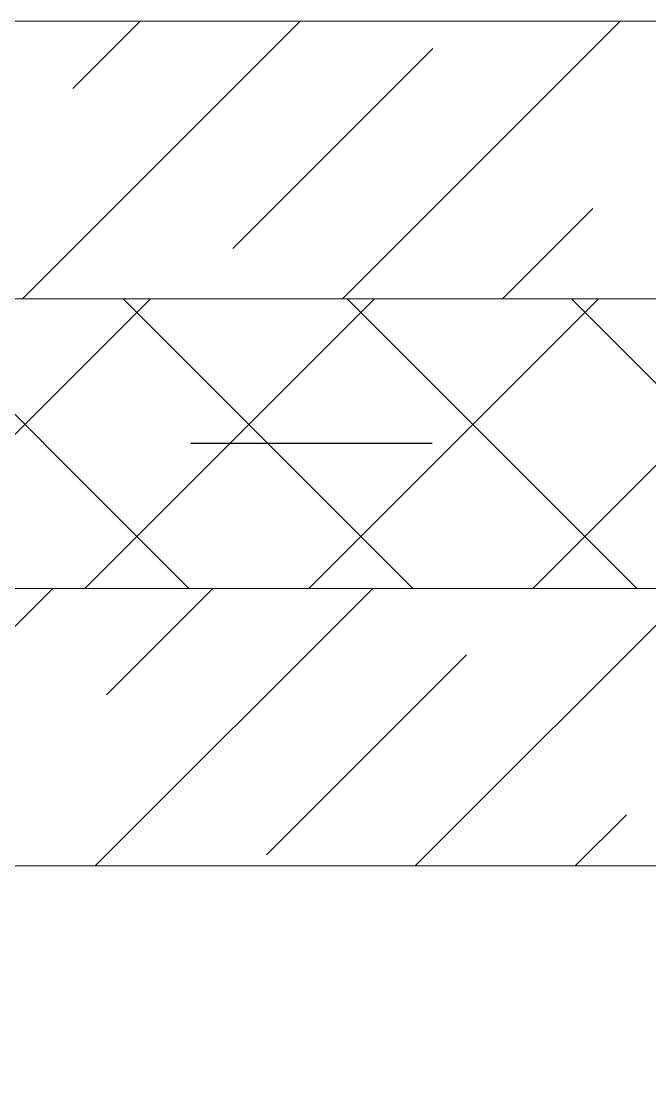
# Model space of a CAD drawing. Header units: millimetres. Extents: x 53645 to 137188, y 78097 to 135533.
# Drawn here: x 123767.4 to 124027.7, y 131555.7 to 131996.4 of the extents above; entities that cross this region are included whole.
import ezdxf

# ---------------------------------------------------------------- set-up
doc = ezdxf.new("R2010")
doc.units = ezdxf.units.MM
doc.linetypes.add('CONTI', pattern=[0])
doc.linetypes.add('GOST2.303 5', pattern=[24, 20, -1.5, 1, -1.5])
doc.layers.add('axis_dim', color=40, linetype='CONTI')
doc.layers.add('furniture', color=36, linetype='Continuous', lineweight=0)
doc.layers.add('Wall2', color=5, linetype='Continuous', lineweight=5)

msp = doc.modelspace()

# ---------------------------------------------------------------- linework, layer by layer
at = {"layer": 'axis_dim', "linetype": 'GOST2.303 5', "lineweight": 25, "ltscale": 100}
msp.add_lwpolyline([(135687.6, 131821.38), (123427.31, 131821.38)], dxfattribs=at)
at = {"layer": 'furniture'}
msp.add_lwpolyline([(124582.32, 129221.4), (124582.33, 131646.39), (122652.3, 131646.38), (122652.3, 131046.38), (123982.32, 131046.32), (123982.32, 129221.43), (124582.32, 129221.43)], dxfattribs=at)
at = {"layer": 'Wall2', "ltscale": 100}
for points in [[(124792.34, 131996.38), (123302.32, 131996.38)], [(123767.86, 131881.38), (123882.86, 131996.38)], [(123788.75, 131968.57), (123816.56, 131996.38)], [(123900.44, 131881.38), (124015.44, 131996.38)], [(123855.04, 131902.28), (123937.91, 131985.14)], [(123966.73, 131881.38), (124004.2, 131918.85)], [(124792.34, 131881.38), (123302.32, 131881.38)], [(123302.32, 131881.38), (124792.34, 131881.38)], [(123700.89, 131761.38), (123820.89, 131881.38)], [(123836.84, 131761.38), (123716.84, 131881.38)], [(123793.7, 131761.38), (123913.7, 131881.38)], [(123929.64, 131761.38), (123809.64, 131881.38)], [(123886.5, 131761.38), (124006.5, 131881.38)], [(124022.45, 131761.38), (123902.45, 131881.38)], [(123979.31, 131761.38), (124099.31, 131881.38)], [(124115.26, 131761.38), (123995.26, 131881.38)], [(124792.34, 131761.38), (123302.32, 131761.38)], [(123302.32, 131761.38), (124792.34, 131761.38)], [(123665.44, 131646.38), (123780.44, 131761.38)], [(123798.02, 131646.38), (123913.02, 131761.38)], [(123802.67, 131717.32), (123846.73, 131761.38)], [(123930.6, 131646.38), (124045.6, 131761.38)], [(123868.96, 131651.03), (123951.83, 131733.9)], [(123996.89, 131646.38), (124018.12, 131667.61)], [(123302.32, 131646.38), (124792.34, 131646.38)]]:
    msp.add_lwpolyline(points, dxfattribs=at)

doc.saveas('drawing.dxf')
